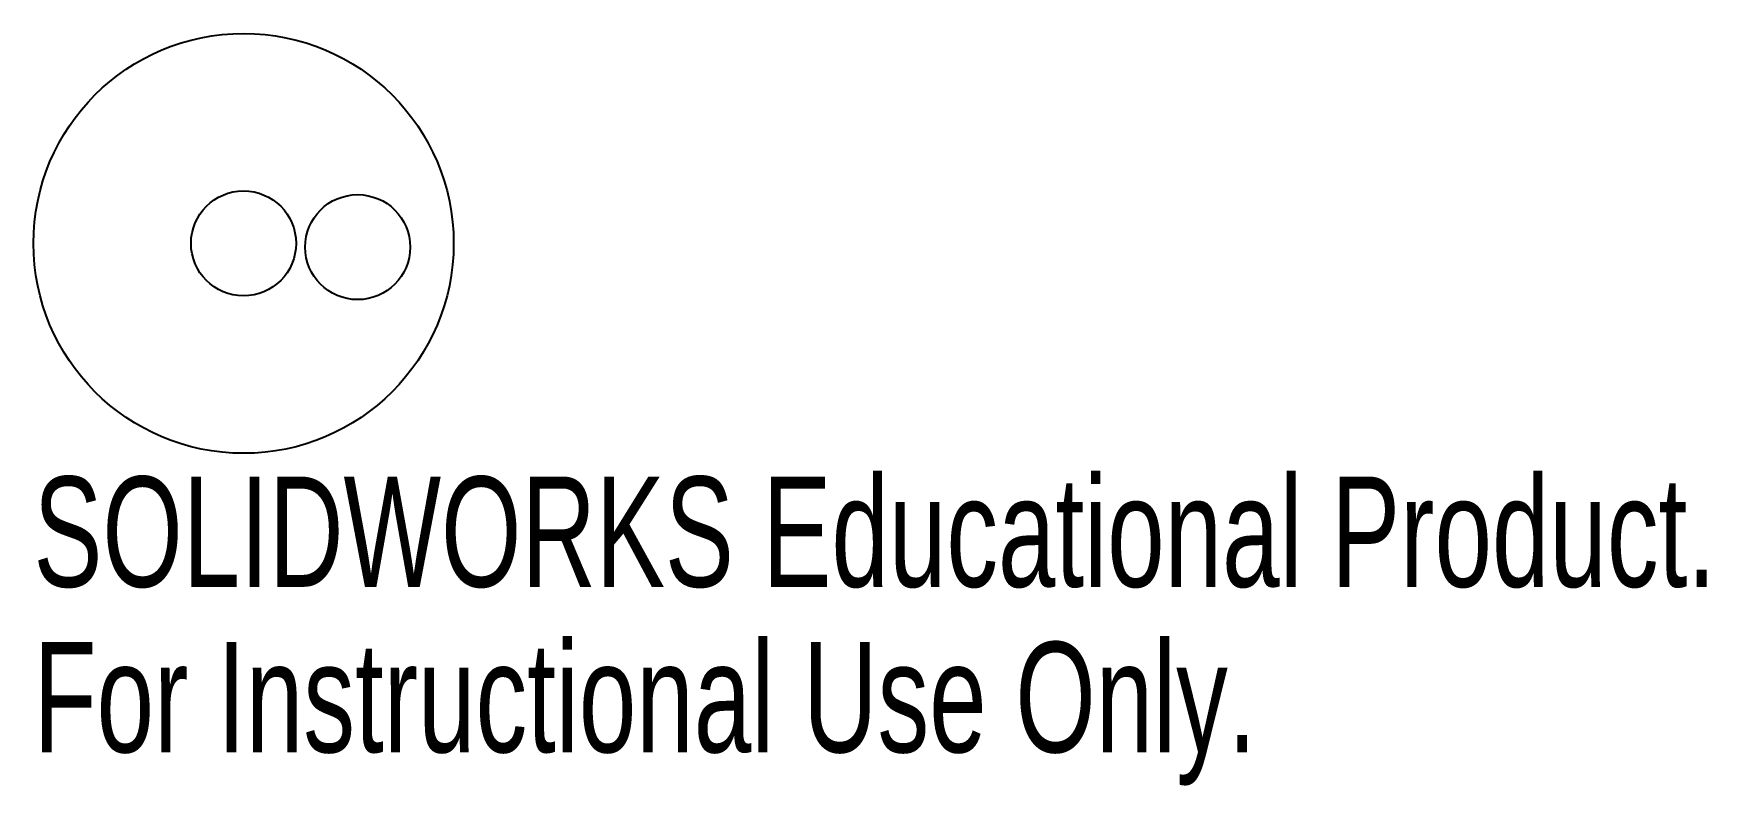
# Model space of a CAD drawing. Header units: millimetres. Extents: x -9.2 to 64.1, y -23.8 to 9.2.
import ezdxf

# ---------------------------------------------------------------- set-up
doc = ezdxf.new("R2010")
doc.units = ezdxf.units.MM
doc.styles.add('SLDTEXTSTYLE0', font='TXT', dxfattribs={"width": 0.7})

msp = doc.modelspace()

# ---------------------------------------------------------------- linework, layer by layer
at = {"color": 7, "linetype": 'Continuous', "lineweight": 25}
for centre, radius in [((0, 0), 9.2), ((0, 0), 2.3), ((4.997, -0.165), 2.3)]:
    msp.add_circle(centre, radius, dxfattribs=at)

# ---------------------------------------------------------------- texts
at = {"color": 7, "linetype": 'Continuous', "char_height": 4.83362, "attachment_point": 1, "style": 'SLDTEXTSTYLE0'}
for s, insert in [('SOLIDWORKS Educational Product.', (-9.2, -10.22)), ('For Instructional Use Only.', (-9.2, -17.47))]:
    msp.add_mtext(s, dxfattribs=dict(at, insert=insert))

doc.saveas('drawing.dxf')
